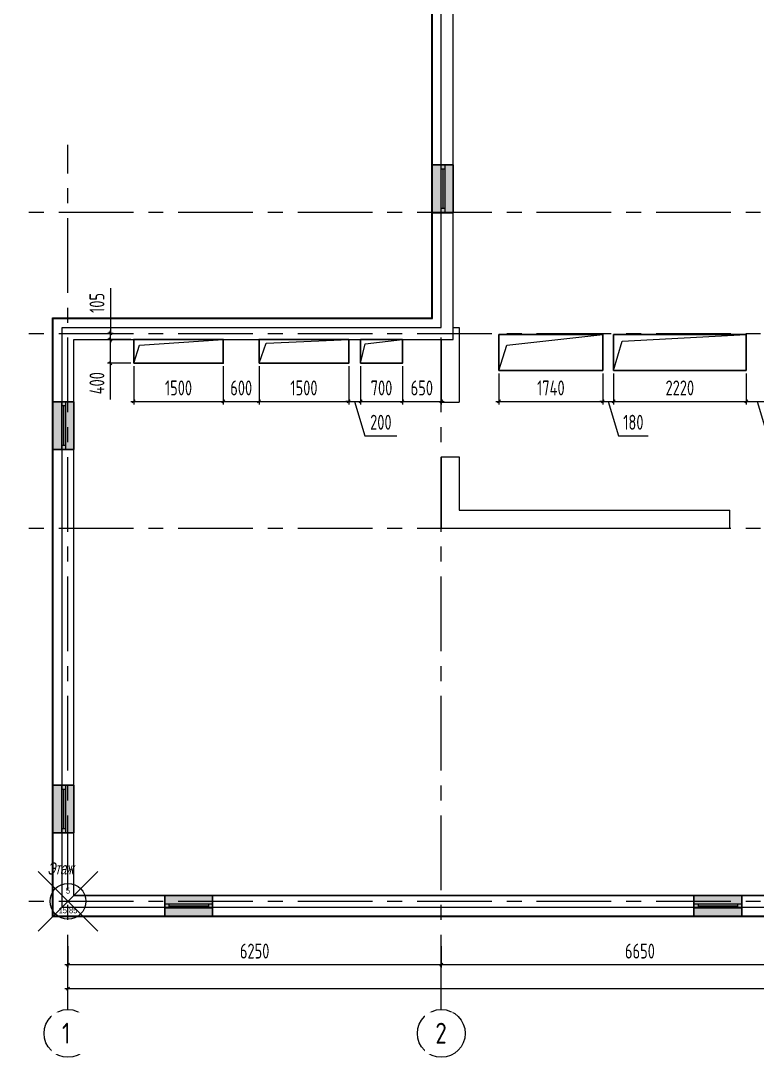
# Model space of a CAD drawing. Header units: millimetres. Extents: x -185251 to 7892985, y -102157 to 319855.
# Drawn here: x -169757 to -157427, y 276508 to 293864 of the extents above; entities that cross this region are included whole.
import ezdxf
from ezdxf.enums import TextEntityAlignment as Align

# ---------------------------------------------------------------- set-up
doc = ezdxf.new("R2010")
doc.units = ezdxf.units.MM
doc.header["$LTSCALE"] = 10
doc.linetypes.add('CENTER', pattern=[2, 1.25, -0.25, 0.25, -0.25])
for name, color, linetype, lineweight in [('013', 7, 'Continuous', 13), ('АР_Оси', 142, 'Continuous', 9), ('АР_Оси размеры', 142, 'Continuous', 9)]:
    doc.layers.add(name, color=color, linetype=linetype, lineweight=lineweight)
doc.layers.add('Aks_реперные_точки', color=7, linetype='Continuous')
doc.layers.add('Архитектура', color=251, linetype='Continuous')
doc.layers.get('0').off()
doc.layers.get('0').freeze()
doc.styles.add('Aks_ВЫНОСКИ', font='ARIALN.TTF', dxfattribs={"width": 0.8, "oblique": 15})
doc.styles.add('ГОСТ 2.304', font='isocpeur.TTF', dxfattribs={"width": 0.7})
doc.dimstyles.new('СПДС', dxfattribs={"dimscale": 100, "dimtxt": 2.5, "dimasz": 0.5, "dimexe": 0.5, "dimexo": 1, "dimgap": 1, "dimtad": 1, "dimdec": 0, "dimrnd": 5, "dimtxsty": 'ГОСТ 2.304', "dimblk": 'OBLIQUE', "dimcen": 2.5, "dimdle": 0.5, "dimadec": 0, "dimazin": 2, "dimtfac": 0.75, "dimtdec": 0, "dimtmove": 1, "dimatfit": 3, "dimfxl": 1, "dimtolj": 1, "dimarcsym": 1})

# ---------------------------------------------------------------- blocks, each defined once
blk = doc.blocks.new('_Oblique')
at = {"color": 0, "linetype": 'ByBlock', "lineweight": -2}
blk.add_line((-0.5, -0.5), (0.5, 0.5), dxfattribs=at)
blk = doc.blocks.new('*D499')
at = {"layer": 'Defpoints', "color": 0, "ltscale": 100, "transparency": 16777216}
for p in [(-168966, 278471), (-162716, 278471), (-162716, 278061)]:
    blk.add_point(p, dxfattribs=at)
at = {"layer": 'АР_Оси размеры', "color": 0, "lineweight": -2, "ltscale": 100, "transparency": 16777216}
for p, q in [((-168966, 278371), (-168966, 278011)), ((-162716, 278371), (-162716, 278011)), ((-169016, 278061), (-162666, 278061))]:
    blk.add_line(p, q, dxfattribs=at)
at = {"layer": 'АР_Оси размеры', "color": 0, "lineweight": -2, "ltscale": 100, "transparency": 16777216, "xscale": 50, "yscale": 50, "zscale": 50, "rotation": 180}
blk.add_blockref('_Oblique', (-168966, 278061), dxfattribs=at)
at = {"layer": 'АР_Оси размеры', "color": 0, "lineweight": -2, "ltscale": 100, "transparency": 16777216, "xscale": 50, "yscale": 50, "zscale": 50}
blk.add_blockref('_Oblique', (-162716, 278061), dxfattribs=at)
at = {"layer": 'АР_Оси размеры', "color": 0, "ltscale": 100, "transparency": 16777216, "insert": (-165841, 278286), "char_height": 250, "attachment_point": 5, "style": 'ГОСТ 2.304'}
blk.add_mtext('\\A1;6250', dxfattribs=at)
blk = doc.blocks.new('*D500')
at = {"layer": 'Defpoints', "color": 0, "ltscale": 100, "transparency": 16777216}
for p in [(-156066, 278884), (-162716, 278471), (-156066, 278061)]:
    blk.add_point(p, dxfattribs=at)
at = {"layer": 'АР_Оси размеры', "color": 0, "lineweight": -2, "ltscale": 100, "transparency": 16777216}
for p, q in [((-156066, 278784), (-156066, 278011)), ((-162716, 278371), (-162716, 278011)), ((-162766, 278061), (-156016, 278061))]:
    blk.add_line(p, q, dxfattribs=at)
at = {"layer": 'АР_Оси размеры', "color": 0, "lineweight": -2, "ltscale": 100, "transparency": 16777216, "xscale": 50, "yscale": 50, "zscale": 50, "rotation": 180}
blk.add_blockref('_Oblique', (-162716, 278061), dxfattribs=at)
at = {"layer": 'АР_Оси размеры', "color": 0, "lineweight": -2, "ltscale": 100, "transparency": 16777216, "xscale": 50, "yscale": 50, "zscale": 50}
blk.add_blockref('_Oblique', (-156066, 278061), dxfattribs=at)
at = {"layer": 'АР_Оси размеры', "color": 0, "ltscale": 100, "transparency": 16777216, "insert": (-159391, 278286), "char_height": 250, "attachment_point": 5, "style": 'ГОСТ 2.304'}
blk.add_mtext('\\A1;6650', dxfattribs=at)
blk = doc.blocks.new('*D511')
at = {"layer": 'Defpoints', "color": 0, "ltscale": 100, "transparency": 16777216}
for p in [(-100551, 277659), (-168966, 277333), (-100551, 277333)]:
    blk.add_point(p, dxfattribs=at)
at = {"layer": 'АР_Оси размеры', "color": 0, "lineweight": -2, "ltscale": 100, "transparency": 16777216}
for p, q in [((-168966, 277433), (-168966, 277709)), ((-100551, 277433), (-100551, 277709)), ((-169016, 277659), (-100501, 277659))]:
    blk.add_line(p, q, dxfattribs=at)
at = {"layer": 'АР_Оси размеры', "color": 0, "lineweight": -2, "ltscale": 100, "transparency": 16777216, "xscale": 50, "yscale": 50, "zscale": 50, "rotation": 180}
blk.add_blockref('_Oblique', (-168966, 277659), dxfattribs=at)
at = {"layer": 'АР_Оси размеры', "color": 0, "lineweight": -2, "ltscale": 100, "transparency": 16777216, "xscale": 50, "yscale": 50, "zscale": 50}
blk.add_blockref('_Oblique', (-100551, 277659), dxfattribs=at)
at = {"layer": 'АР_Оси размеры', "color": 0, "ltscale": 100, "transparency": 16777216, "insert": (-134759, 277884), "char_height": 250, "attachment_point": 5, "style": 'ГОСТ 2.304'}
blk.add_mtext('\\A1;68415', dxfattribs=at)
blk = doc.blocks.new('*U250')
at = {"true_color": 0xffffff}
h = blk.add_hatch(color=7, dxfattribs=at)
h.dxf.hatch_style = 1
h.paths.add_polyline_path([(-800, -140), (0, -140), (0, 220), (-800, 220)])
at = {"lineweight": 30}
for p, q in [((-800, -140), (-800, 220)), ((0, -140), (0, 220))]:
    blk.add_line(p, q, dxfattribs=at)
for p, q in [((0, 220), (-800, 220)), ((-800, 70), (0, 70)), ((-800, 0), (0, 0)), ((-730, 0), (-730, 70)), ((-730, 35), (-70, 35)), ((-70, 0), (-70, 70)), ((-800, -140), (0, -140)), ((-800, -140), (-800, -140)), ((-800, -140), (-800, -140)), ((0, -140), (0, -140)), ((0, -140), (0, -140))]:
    blk.add_line(p, q)
blk = doc.blocks.new('*U259')
at = {"true_color": 0xffffff}
h = blk.add_hatch(color=7, dxfattribs=at)
h.dxf.hatch_style = 1
h.paths.add_polyline_path([(-800, 140), (0, 140), (0, -220), (-800, -220)])
at = {"lineweight": 30}
for p, q in [((-800, 140), (-800, -220)), ((0, 140), (0, -220))]:
    blk.add_line(p, q, dxfattribs=at)
for p, q in [((-800, 140), (0, 140)), ((-800, 140), (-800, 140)), ((-800, 140), (-800, 140)), ((-800, 0), (0, 0)), ((0, 140), (0, 140)), ((0, 140), (0, 140)), ((-800, -70), (0, -70)), ((-730, 0), (-730, -70)), ((-730, -35), (-70, -35)), ((-70, 0), (-70, -70)), ((0, -220), (-800, -220))]:
    blk.add_line(p, q)
blk = doc.blocks.new('*U260')
at = {"true_color": 0xffffff}
h = blk.add_hatch(color=7, dxfattribs=at)
h.dxf.hatch_style = 1
h.paths.add_polyline_path([(-800, 140), (0, 140), (0, -220), (-800, -220)])
at = {"lineweight": 30}
for p, q in [((-800, 140), (-800, -220)), ((0, 140), (0, -220))]:
    blk.add_line(p, q, dxfattribs=at)
for p, q in [((-800, 140), (0, 140)), ((-800, 140), (-800, 140)), ((-800, 140), (-800, 140)), ((-800, 0), (0, 0)), ((0, 140), (0, 140)), ((0, 140), (0, 140)), ((-800, -70), (0, -70)), ((-730, 0), (-730, -70)), ((-730, -35), (-70, -35)), ((-70, 0), (-70, -70)), ((0, -220), (-800, -220))]:
    blk.add_line(p, q)
blk = doc.blocks.new('Aks_Реперная_Точка')
at = {"layer": 'Aks_реперные_точки', "linetype": 'ByBlock'}
for p, q in [((5, 5), (-5, -5)), ((-5, 5), (5, -5))]:
    blk.add_line(p, q, dxfattribs=at)
blk.add_circle((0, 0), 3, dxfattribs=at)
at = {"layer": 'Aks_реперные_точки', "linetype": 'ByBlock', "style": 'Aks_ВЫНОСКИ', "oblique": 15, "width": 0.8}
blk.add_text('Этаж', height=2, dxfattribs=at).set_placement((-3.5, 4.5))
at = {"layer": 'Aks_реперные_точки', "linetype": 'ByBlock', "style": 'Aks_ВЫНОСКИ'}
blk.add_attdef('Floor', text='', height=1, dxfattribs=at).set_placement((0, 1), align=Align.BOTTOM_CENTER)
blk.add_attdef('Elevation', text='', height=1, dxfattribs=at).set_placement((0, -1), align=Align.TOP_CENTER)
blk = doc.blocks.new('*D647')
at = {"layer": 'Defpoints', "color": 0, "ltscale": 100, "transparency": 16777216}
for p in [(-168966, 278471), (-162716, 278471), (-162716, 278061)]:
    blk.add_point(p, dxfattribs=at)
at = {"layer": 'АР_Оси размеры', "color": 0, "lineweight": -2, "ltscale": 100, "transparency": 16777216}
for p, q in [((-168966, 278371), (-168966, 278011)), ((-162716, 278371), (-162716, 278011)), ((-169016, 278061), (-162666, 278061))]:
    blk.add_line(p, q, dxfattribs=at)
at = {"layer": 'АР_Оси размеры', "color": 0, "lineweight": -2, "ltscale": 100, "transparency": 16777216, "xscale": 50, "yscale": 50, "zscale": 50, "rotation": 180}
blk.add_blockref('_Oblique', (-168966, 278061), dxfattribs=at)
at = {"layer": 'АР_Оси размеры', "color": 0, "lineweight": -2, "ltscale": 100, "transparency": 16777216, "xscale": 50, "yscale": 50, "zscale": 50}
blk.add_blockref('_Oblique', (-162716, 278061), dxfattribs=at)
at = {"layer": 'АР_Оси размеры', "color": 0, "ltscale": 100, "transparency": 16777216, "insert": (-165841, 278286), "char_height": 250, "attachment_point": 5, "style": 'ГОСТ 2.304'}
blk.add_mtext('\\A1;6250', dxfattribs=at)
blk = doc.blocks.new('*D648')
at = {"layer": 'Defpoints', "color": 0, "ltscale": 100, "transparency": 16777216}
for p in [(-156066, 278884), (-162716, 278471), (-156066, 278061)]:
    blk.add_point(p, dxfattribs=at)
at = {"layer": 'АР_Оси размеры', "color": 0, "lineweight": -2, "ltscale": 100, "transparency": 16777216}
for p, q in [((-156066, 278784), (-156066, 278011)), ((-162716, 278371), (-162716, 278011)), ((-162766, 278061), (-156016, 278061))]:
    blk.add_line(p, q, dxfattribs=at)
at = {"layer": 'АР_Оси размеры', "color": 0, "lineweight": -2, "ltscale": 100, "transparency": 16777216, "xscale": 50, "yscale": 50, "zscale": 50, "rotation": 180}
blk.add_blockref('_Oblique', (-162716, 278061), dxfattribs=at)
at = {"layer": 'АР_Оси размеры', "color": 0, "lineweight": -2, "ltscale": 100, "transparency": 16777216, "xscale": 50, "yscale": 50, "zscale": 50}
blk.add_blockref('_Oblique', (-156066, 278061), dxfattribs=at)
at = {"layer": 'АР_Оси размеры', "color": 0, "ltscale": 100, "transparency": 16777216, "insert": (-159391, 278286), "char_height": 250, "attachment_point": 5, "style": 'ГОСТ 2.304'}
blk.add_mtext('\\A1;6650', dxfattribs=at)
blk = doc.blocks.new('*D514')
at = {"layer": 'Defpoints', "color": 0, "ltscale": 100, "transparency": 16777216}
for p in [(-100551, 277659), (-168966, 277333), (-100551, 277333)]:
    blk.add_point(p, dxfattribs=at)
at = {"layer": 'АР_Оси размеры', "color": 0, "lineweight": -2, "ltscale": 100, "transparency": 16777216}
for p, q in [((-168966, 277433), (-168966, 277709)), ((-100551, 277433), (-100551, 277709)), ((-169016, 277659), (-100501, 277659))]:
    blk.add_line(p, q, dxfattribs=at)
at = {"layer": 'АР_Оси размеры', "color": 0, "lineweight": -2, "ltscale": 100, "transparency": 16777216, "xscale": 50, "yscale": 50, "zscale": 50, "rotation": 180}
blk.add_blockref('_Oblique', (-168966, 277659), dxfattribs=at)
at = {"layer": 'АР_Оси размеры', "color": 0, "lineweight": -2, "ltscale": 100, "transparency": 16777216, "xscale": 50, "yscale": 50, "zscale": 50}
blk.add_blockref('_Oblique', (-100551, 277659), dxfattribs=at)
at = {"layer": 'АР_Оси размеры', "color": 0, "ltscale": 100, "transparency": 16777216, "insert": (-134759, 277884), "char_height": 250, "attachment_point": 5, "style": 'ГОСТ 2.304'}
blk.add_mtext('\\A1;68415', dxfattribs=at)
blk = doc.blocks.new('*D542')
at = {"layer": '013', "color": 0, "linetype": 'ByBlock', "lineweight": -2, "transparency": 16777216}
for p, q in [((-167866, 288078), (-167866, 287441)), ((-166366, 288078), (-166366, 287441)), ((-167916, 287491), (-166316, 287491))]:
    blk.add_line(p, q, dxfattribs=at)
at = {"layer": 'Defpoints', "color": 0, "linetype": 'ByBlock', "transparency": 16777216}
for p in [(-167866, 288128), (-166366, 288128), (-166366, 287491)]:
    blk.add_point(p, dxfattribs=at)
at = {"layer": '013', "color": 0, "linetype": 'ByBlock', "lineweight": -2, "transparency": 16777216, "xscale": 50, "yscale": 50, "zscale": 50, "rotation": 180}
blk.add_blockref('_Oblique', (-167866, 287491), dxfattribs=at)
at = {"layer": '013', "color": 0, "linetype": 'ByBlock', "lineweight": -2, "transparency": 16777216, "xscale": 50, "yscale": 50, "zscale": 50}
blk.add_blockref('_Oblique', (-166366, 287491), dxfattribs=at)
at = {"layer": '013', "color": 0, "linetype": 'ByBlock', "transparency": 16777216, "insert": (-167116, 287716), "char_height": 250, "attachment_point": 5, "style": 'ГОСТ 2.304'}
blk.add_mtext('\\A1;1500', dxfattribs=at)
blk = doc.blocks.new('*D543')
at = {"layer": '013', "color": 0, "linetype": 'ByBlock', "lineweight": -2, "transparency": 16777216}
for p, q in [((-167916, 288528), (-168306, 288528)), ((-168256, 288078), (-168256, 288578)), ((-167916, 288128), (-168306, 288128)), ((-168256, 287520), (-168256, 288128))]:
    blk.add_line(p, q, dxfattribs=at)
at = {"layer": 'Defpoints', "color": 0, "linetype": 'ByBlock', "transparency": 16777216}
for p in [(-168256, 288528), (-167866, 288528), (-167866, 288128)]:
    blk.add_point(p, dxfattribs=at)
at = {"layer": '013', "color": 0, "linetype": 'ByBlock', "lineweight": -2, "transparency": 16777216, "xscale": 50, "yscale": 50, "zscale": 50}
for p, rotation in [((-168256, 288528), 90), ((-168256, 288128), 270)]:
    blk.add_blockref('_Oblique', p, dxfattribs=dict(at, rotation=rotation))
at = {"layer": '013', "color": 0, "linetype": 'ByBlock', "transparency": 16777216, "insert": (-168481, 287795), "char_height": 250, "attachment_point": 5, "rotation": 90, "style": 'ГОСТ 2.304'}
blk.add_mtext('\\A1;400', dxfattribs=at)
blk = doc.blocks.new('*D544')
at = {"layer": '013', "color": 0, "linetype": 'ByBlock', "lineweight": -2, "transparency": 16777216}
for p, q in [((-165766, 288078), (-165766, 287441)), ((-164266, 288078), (-164266, 287441)), ((-165816, 287491), (-164216, 287491))]:
    blk.add_line(p, q, dxfattribs=at)
at = {"layer": 'Defpoints', "color": 0, "linetype": 'ByBlock', "transparency": 16777216}
for p in [(-165766, 288128), (-164266, 288128), (-164266, 287491)]:
    blk.add_point(p, dxfattribs=at)
at = {"layer": '013', "color": 0, "linetype": 'ByBlock', "lineweight": -2, "transparency": 16777216, "xscale": 50, "yscale": 50, "zscale": 50, "rotation": 180}
blk.add_blockref('_Oblique', (-165766, 287491), dxfattribs=at)
at = {"layer": '013', "color": 0, "linetype": 'ByBlock', "lineweight": -2, "transparency": 16777216, "xscale": 50, "yscale": 50, "zscale": 50}
blk.add_blockref('_Oblique', (-164266, 287491), dxfattribs=at)
at = {"layer": '013', "color": 0, "linetype": 'ByBlock', "transparency": 16777216, "insert": (-165016, 287716), "char_height": 250, "attachment_point": 5, "style": 'ГОСТ 2.304'}
blk.add_mtext('\\A1;1500', dxfattribs=at)
blk = doc.blocks.new('*D545')
at = {"layer": '013', "color": 0, "linetype": 'ByBlock', "lineweight": -2, "transparency": 16777216}
for p, q in [((-164067, 288078), (-164067, 287441)), ((-163367, 288078), (-163367, 287441)), ((-164117, 287491), (-163317, 287491))]:
    blk.add_line(p, q, dxfattribs=at)
at = {"layer": 'Defpoints', "color": 0, "linetype": 'ByBlock', "transparency": 16777216}
for p in [(-164067, 288128), (-163367, 288128), (-163367, 287491)]:
    blk.add_point(p, dxfattribs=at)
at = {"layer": '013', "color": 0, "linetype": 'ByBlock', "lineweight": -2, "transparency": 16777216, "xscale": 50, "yscale": 50, "zscale": 50, "rotation": 180}
blk.add_blockref('_Oblique', (-164067, 287491), dxfattribs=at)
at = {"layer": '013', "color": 0, "linetype": 'ByBlock', "lineweight": -2, "transparency": 16777216, "xscale": 50, "yscale": 50, "zscale": 50}
blk.add_blockref('_Oblique', (-163367, 287491), dxfattribs=at)
at = {"layer": '013', "color": 0, "linetype": 'ByBlock', "transparency": 16777216, "insert": (-163717, 287716), "char_height": 250, "attachment_point": 5, "style": 'ГОСТ 2.304'}
blk.add_mtext('\\A1;700', dxfattribs=at)
blk = doc.blocks.new('*D547')
at = {"layer": '013', "color": 0, "linetype": 'ByBlock', "lineweight": -2, "transparency": 16777216}
for p, q in [((-161752, 287959), (-161752, 287441)), ((-160012, 287959), (-160012, 287441)), ((-161802, 287491), (-159962, 287491))]:
    blk.add_line(p, q, dxfattribs=at)
at = {"layer": 'Defpoints', "color": 0, "linetype": 'ByBlock', "transparency": 16777216}
for p in [(-161752, 288009), (-160012, 288009), (-160012, 287491)]:
    blk.add_point(p, dxfattribs=at)
at = {"layer": '013', "color": 0, "linetype": 'ByBlock', "lineweight": -2, "transparency": 16777216, "xscale": 50, "yscale": 50, "zscale": 50, "rotation": 180}
blk.add_blockref('_Oblique', (-161752, 287491), dxfattribs=at)
at = {"layer": '013', "color": 0, "linetype": 'ByBlock', "lineweight": -2, "transparency": 16777216, "xscale": 50, "yscale": 50, "zscale": 50}
blk.add_blockref('_Oblique', (-160012, 287491), dxfattribs=at)
at = {"layer": '013', "color": 0, "linetype": 'ByBlock', "transparency": 16777216, "insert": (-160882, 287716), "char_height": 250, "attachment_point": 5, "style": 'ГОСТ 2.304'}
blk.add_mtext('\\A1;1740', dxfattribs=at)
blk = doc.blocks.new('*D548')
at = {"layer": '013', "color": 0, "linetype": 'ByBlock', "lineweight": -2, "transparency": 16777216}
for p, q in [((-160012, 287959), (-160012, 287441)), ((-159833, 287959), (-159833, 287441)), ((-160012, 287491), (-160062, 287491)), ((-160012, 287491), (-159833, 287491)), ((-160012, 287491), (-159833, 287491)), ((-159923, 287491), (-159750, 286916)), ((-159833, 287491), (-159783, 287491)), ((-159750, 286916), (-159253, 286916))]:
    blk.add_line(p, q, dxfattribs=at)
at = {"layer": 'Defpoints', "color": 0, "linetype": 'ByBlock', "transparency": 16777216}
for p in [(-160012, 288009), (-159833, 288009), (-159833, 287491)]:
    blk.add_point(p, dxfattribs=at)
at = {"layer": '013', "color": 0, "linetype": 'ByBlock', "lineweight": -2, "transparency": 16777216, "xscale": 50, "yscale": 50, "zscale": 50}
blk.add_blockref('_Oblique', (-160012, 287491), dxfattribs=at)
at = {"layer": '013', "color": 0, "linetype": 'ByBlock', "lineweight": -2, "transparency": 16777216, "xscale": 50, "yscale": 50, "zscale": 50, "rotation": 180}
blk.add_blockref('_Oblique', (-159833, 287491), dxfattribs=at)
at = {"layer": '013', "color": 0, "linetype": 'ByBlock', "transparency": 16777216, "insert": (-159501, 287141), "char_height": 250, "attachment_point": 5, "style": 'ГОСТ 2.304'}
blk.add_mtext('\\A1;180', dxfattribs=at)
blk = doc.blocks.new('*D549')
at = {"layer": '013', "color": 0, "linetype": 'ByBlock', "lineweight": -2, "transparency": 16777216}
for p, q in [((-159833, 287959), (-159833, 287441)), ((-157612, 287959), (-157612, 287441)), ((-159883, 287491), (-157562, 287491))]:
    blk.add_line(p, q, dxfattribs=at)
at = {"layer": 'Defpoints', "color": 0, "linetype": 'ByBlock', "transparency": 16777216}
for p in [(-159833, 288009), (-157612, 288009), (-157612, 287491)]:
    blk.add_point(p, dxfattribs=at)
at = {"layer": '013', "color": 0, "linetype": 'ByBlock', "lineweight": -2, "transparency": 16777216, "xscale": 50, "yscale": 50, "zscale": 50, "rotation": 180}
blk.add_blockref('_Oblique', (-159833, 287491), dxfattribs=at)
at = {"layer": '013', "color": 0, "linetype": 'ByBlock', "lineweight": -2, "transparency": 16777216, "xscale": 50, "yscale": 50, "zscale": 50}
blk.add_blockref('_Oblique', (-157612, 287491), dxfattribs=at)
at = {"layer": '013', "color": 0, "linetype": 'ByBlock', "transparency": 16777216, "insert": (-158723, 287716), "char_height": 250, "attachment_point": 5, "style": 'ГОСТ 2.304'}
blk.add_mtext('\\A1;2220', dxfattribs=at)
blk = doc.blocks.new('*D806')
at = {"layer": '013', "color": 0, "linetype": 'ByBlock', "lineweight": -2, "transparency": 16777216}
for p, q in [((-166366, 288028), (-166366, 287441)), ((-165766, 288028), (-165766, 287441)), ((-166416, 287491), (-165716, 287491))]:
    blk.add_line(p, q, dxfattribs=at)
at = {"layer": 'Defpoints', "color": 0, "linetype": 'ByBlock', "transparency": 16777216}
for p in [(-166366, 288128), (-165766, 288128), (-165766, 287491)]:
    blk.add_point(p, dxfattribs=at)
at = {"layer": '013', "color": 0, "linetype": 'ByBlock', "lineweight": -2, "transparency": 16777216, "xscale": 50, "yscale": 50, "zscale": 50, "rotation": 180}
blk.add_blockref('_Oblique', (-166366, 287491), dxfattribs=at)
at = {"layer": '013', "color": 0, "linetype": 'ByBlock', "lineweight": -2, "transparency": 16777216, "xscale": 50, "yscale": 50, "zscale": 50}
blk.add_blockref('_Oblique', (-165766, 287491), dxfattribs=at)
at = {"layer": '013', "color": 0, "linetype": 'ByBlock', "transparency": 16777216, "insert": (-166066, 287716), "char_height": 250, "attachment_point": 5, "style": 'ГОСТ 2.304'}
blk.add_mtext('\\A1;600', dxfattribs=at)
blk = doc.blocks.new('*D807')
at = {"layer": '013', "color": 0, "linetype": 'ByBlock', "lineweight": -2, "transparency": 16777216}
for p, q in [((-168256, 289388), (-168256, 288629)), ((-168256, 288629), (-168256, 288679)), ((-168211, 288629), (-168306, 288629)), ((-167966, 288526), (-168306, 288526)), ((-168256, 288526), (-168256, 288629)), ((-168256, 288526), (-168256, 288629)), ((-168256, 288526), (-168256, 288476))]:
    blk.add_line(p, q, dxfattribs=at)
at = {"layer": 'Defpoints', "color": 0, "linetype": 'ByBlock', "transparency": 16777216}
for p in [(-168256, 288629), (-168111, 288629), (-167866, 288526)]:
    blk.add_point(p, dxfattribs=at)
at = {"layer": '013', "color": 0, "linetype": 'ByBlock', "lineweight": -2, "transparency": 16777216, "xscale": 50, "yscale": 50, "zscale": 50}
for p, rotation in [((-168256, 288629), 270), ((-168256, 288526), 90)]:
    blk.add_blockref('_Oblique', p, dxfattribs=dict(at, rotation=rotation))
at = {"layer": '013', "color": 0, "linetype": 'ByBlock', "transparency": 16777216, "insert": (-168481, 289139), "char_height": 250, "attachment_point": 5, "rotation": 90, "style": 'ГОСТ 2.304'}
blk.add_mtext('\\A1;105', dxfattribs=at)
blk = doc.blocks.new('*D808')
at = {"layer": '013', "color": 0, "linetype": 'ByBlock', "lineweight": -2, "transparency": 16777216}
for p, q in [((-164266, 288028), (-164266, 287441)), ((-164067, 288028), (-164067, 287441)), ((-164266, 287491), (-164316, 287491)), ((-164266, 287491), (-164067, 287491)), ((-164266, 287491), (-164067, 287491)), ((-164167, 287491), (-163994, 286916)), ((-164067, 287491), (-164017, 287491)), ((-163994, 286916), (-163462, 286916))]:
    blk.add_line(p, q, dxfattribs=at)
at = {"layer": 'Defpoints', "color": 0, "linetype": 'ByBlock', "transparency": 16777216}
for p in [(-164266, 288128), (-164067, 288128), (-164067, 287491)]:
    blk.add_point(p, dxfattribs=at)
at = {"layer": '013', "color": 0, "linetype": 'ByBlock', "lineweight": -2, "transparency": 16777216, "xscale": 50, "yscale": 50, "zscale": 50}
blk.add_blockref('_Oblique', (-164266, 287491), dxfattribs=at)
at = {"layer": '013', "color": 0, "linetype": 'ByBlock', "lineweight": -2, "transparency": 16777216, "xscale": 50, "yscale": 50, "zscale": 50, "rotation": 180}
blk.add_blockref('_Oblique', (-164067, 287491), dxfattribs=at)
at = {"layer": '013', "color": 0, "linetype": 'ByBlock', "transparency": 16777216, "insert": (-163728, 287141), "char_height": 250, "attachment_point": 5, "style": 'ГОСТ 2.304'}
blk.add_mtext('\\A1;200', dxfattribs=at)
blk = doc.blocks.new('*D809')
at = {"layer": '013', "color": 0, "linetype": 'ByBlock', "lineweight": -2, "transparency": 16777216}
for p, q in [((-163367, 288028), (-163367, 287441)), ((-162716, 287744), (-162716, 287441)), ((-163417, 287491), (-162666, 287491))]:
    blk.add_line(p, q, dxfattribs=at)
at = {"layer": 'Defpoints', "color": 0, "linetype": 'ByBlock', "transparency": 16777216}
for p in [(-163367, 288128), (-162716, 287844), (-162716, 287491)]:
    blk.add_point(p, dxfattribs=at)
at = {"layer": '013', "color": 0, "linetype": 'ByBlock', "lineweight": -2, "transparency": 16777216, "xscale": 50, "yscale": 50, "zscale": 50, "rotation": 180}
blk.add_blockref('_Oblique', (-163367, 287491), dxfattribs=at)
at = {"layer": '013', "color": 0, "linetype": 'ByBlock', "lineweight": -2, "transparency": 16777216, "xscale": 50, "yscale": 50, "zscale": 50}
blk.add_blockref('_Oblique', (-162716, 287491), dxfattribs=at)
at = {"layer": '013', "color": 0, "linetype": 'ByBlock', "transparency": 16777216, "insert": (-163042, 287716), "char_height": 250, "attachment_point": 5, "style": 'ГОСТ 2.304'}
blk.add_mtext('\\A1;650', dxfattribs=at)
blk = doc.blocks.new('*D810')
at = {"layer": '013', "color": 0, "linetype": 'ByBlock', "lineweight": -2, "transparency": 16777216}
for p, q in [((-157612, 287909), (-157612, 287441)), ((-157241, 287909), (-157241, 287441)), ((-157662, 287491), (-157191, 287491)), ((-157427, 287491), (-157254, 286916)), ((-157254, 286916), (-156722, 286916))]:
    blk.add_line(p, q, dxfattribs=at)
at = {"layer": 'Defpoints', "color": 0, "linetype": 'ByBlock', "transparency": 16777216}
for p in [(-157612, 288009), (-157241, 288009), (-157241, 287491)]:
    blk.add_point(p, dxfattribs=at)
at = {"layer": '013', "color": 0, "linetype": 'ByBlock', "lineweight": -2, "transparency": 16777216, "xscale": 50, "yscale": 50, "zscale": 50, "rotation": 180}
blk.add_blockref('_Oblique', (-157612, 287491), dxfattribs=at)
at = {"layer": '013', "color": 0, "linetype": 'ByBlock', "lineweight": -2, "transparency": 16777216, "xscale": 50, "yscale": 50, "zscale": 50}
blk.add_blockref('_Oblique', (-157241, 287491), dxfattribs=at)
at = {"layer": '013', "color": 0, "linetype": 'ByBlock', "transparency": 16777216, "insert": (-156988, 287141), "char_height": 250, "attachment_point": 5, "style": 'ГОСТ 2.304'}
blk.add_mtext('\\A1;370', dxfattribs=at)

msp = doc.modelspace()

# ---------------------------------------------------------------- linework, layer by layer
at = {"layer": '013', "color": 1, "linetype": 'ByBlock', "lineweight": 30}
for points in [[(-167866, 288128.2), (-166366, 288128.2), (-166366, 288528.2), (-167866, 288528.2)], [(-165766, 288128.2), (-164266, 288128.2), (-164266, 288528.2), (-165766, 288528.2)], [(-164067.4, 288128.2), (-163367.4, 288128.2), (-163367.4, 288528.2), (-164067.4, 288528.2)], [(-160012.1, 288009.3), (-161752, 288009.3), (-161752, 288609.3), (-160012.1, 288609.3)], [(-157612.1, 288009.3), (-159833.2, 288009.3), (-159833.2, 288609.3), (-157612.1, 288609.3)]]:
    msp.add_lwpolyline(points, close=True, dxfattribs=at)
at = {"layer": '013', "color": 1, "linetype": 'ByBlock'}
for points in [[(-167866, 288128.2), (-167767.7, 288429.8), (-166366, 288528.2)], [(-165766, 288128.2), (-165649.3, 288466.7), (-164266, 288528.2)], [(-164067.4, 288128.2), (-163990.5, 288455.4), (-163367.4, 288528.2)], [(-161752, 288009.3), (-161618, 288430.9), (-160012.1, 288609.3)], [(-159833.2, 288009.3), (-159686.7, 288497.3), (-157612.1, 288609.3)]]:
    msp.add_lwpolyline(points, dxfattribs=at)
at = {"layer": 'АР_Оси', "linetype": 'CENTER', "ltscale": 100}
for p, q in [((-162716, 277308), (-162716, 311192)), ((-168966, 277308), (-168966, 291786.2)), ((-173120, 290659.3), (-97932.6, 290659.3)), ((-173120, 288629.3), (-97932.6, 288629.3)), ((-173120, 285369.3), (-97932.6, 285369.3)), ((-173120, 279119.3), (-97932.6, 279119.3))]:
    msp.add_line(p, q, dxfattribs=at)
at = {"layer": 'АР_Оси', "ltscale": 0.5}
for centre in [(-168966, 276908), (-162716, 276908)]:
    msp.add_circle(centre, 400, dxfattribs=at)
at = {"layer": 'Архитектура', "lineweight": 25, "transparency": 33554684}
for p, q in [((-162876, 288889.3), (-162876, 306759.3)), ((-162866, 288879.3), (-162866, 306749.3)), ((-162716, 288729.3), (-162716, 306599.3)), ((-162516, 288729.3), (-162516, 306399.3)), ((-169226.4, 288889.3), (-162876, 288889.3)), ((-169216.4, 288879.3), (-162866, 288879.3)), ((-169066, 279019.3), (-169066, 288729.3)), ((-169066, 288729.3), (-162716, 288729.3)), ((-162516, 288729.3), (-162416, 288729.3)), ((-162416, 288729.3), (-162416, 287479.3)), ((-168866, 279219.3), (-168866, 288529.3)), ((-168866, 288529.3), (-162716, 288529.3)), ((-162716, 288529.3), (-162716, 287479.3)), ((-162716, 287479.3), (-162416, 287479.3)), ((-162716, 286559.3), (-162716, 285369.3)), ((-162716, 286559.3), (-162416, 286559.3)), ((-162416, 286559.3), (-162416, 285669.3)), ((-162416, 285669.3), (-159602.1, 285669.3)), ((-159771, 285669.3), (-157886, 285669.3)), ((-157886, 285369.3), (-157886, 285669.3)), ((-162716, 285369.3), (-159602.1, 285369.3)), ((-159771, 285369.3), (-157886, 285369.3)), ((-168866, 279219.3), (-156166, 279219.3)), ((-169066, 279019.3), (-155966, 279019.3))]:
    msp.add_line(p, q, dxfattribs=at)
for points in [[(-148046, 285569.3), (-156166, 285569.3), (-156165.8, 279219.3), (-168866, 279219.3), (-168866.4, 288529.3), (-162516, 288529.3), (-162516, 306399.3), (-151801, 306399.3), (-151801, 310264.3), (-117601, 310264.3)], [(-169226, 278859.3), (-169226.4, 288889.3)], [(-169216, 278869.3), (-169216.4, 288879.3)], [(-155806, 278859.3), (-169226, 278859.3)], [(-155816, 278869.3), (-169216, 278869.3)]]:
    msp.add_lwpolyline(points, dxfattribs=at)

# ---------------------------------------------------------------- block references
at = {"layer": 'Aks_реперные_точки', "linetype": 'ByBlock', "xscale": 100, "yscale": 100, "zscale": 100}
msp.add_blockref('Aks_Реперная_Точка', (-168966, 279119.3), dxfattribs=at).add_auto_attribs({'Floor': '5', 'Elevation': '15.85'})
at = {"layer": 'Архитектура', "lineweight": 25, "transparency": 33554684, "rotation": 270}
for name, p in [('*U259', (-162656, 290649.3)), ('*U260', (-169006.1, 286684.3)), ('*U259', (-169006, 280264.3))]:
    msp.add_blockref(name, p, dxfattribs=at)
at = {"layer": 'Архитектура', "lineweight": 25, "transparency": 33554684, "xscale": -1, "rotation": 180}
for p in [(-166546, 279079.3), (-157686, 279079.3)]:
    msp.add_blockref('*U250', p, dxfattribs=at)

# ---------------------------------------------------------------- dimensions: what is measured, and where the dimension line sits
at = {"layer": '013', "color": 1, "linetype": 'ByBlock'}
dim = msp.add_linear_dim(base=(-168256.3, 288629.3), p1=(-167866, 288525.7), p2=(-168110.6, 288629.3), angle=90, dimstyle='СПДС', dxfattribs=at)
dim.commit()
dim.dimension.update_dxf_attribs({"geometry": '*D807', "text_midpoint": (-168368.7, 289139.4), "dimtype": 160})
dim = msp.add_linear_dim(base=(-168256.3, 288528.2), p1=(-167866, 288128.2), p2=(-167866, 288528.2), angle=90, dimstyle='СПДС', override={"dimexo": 0.5}, dxfattribs=at)
dim.commit()
dim.dimension.update_dxf_attribs({"geometry": '*D543', "text_midpoint": (-168259.6, 287794.9), "dimtype": 160})
for base, p1, p2, picture, middle in [((-166366, 287490.5), (-167866, 288128.2), (-166366, 288128.2), '*D542', (-167116, 287715.5)), ((-164266, 287490.5), (-165766, 288128.2), (-164266, 288128.2), '*D544', (-165016, 287715.5)), ((-163367.4, 287490.5), (-164067.4, 288128.2), (-163367.4, 288128.2), '*D545', (-163717.4, 287715.5)), ((-160012.1, 287490.5), (-161752, 288009.3), (-160012.1, 288009.3), '*D547', (-160882, 287715.5)), ((-159833.2, 287490.9), (-160012.1, 288009.3), (-159833.2, 288009.3), '*D548', (-159650.2, 287140.9)), ((-157612.1, 287490.9), (-159833.2, 288009.3), (-157612.1, 288009.3), '*D549', (-158722.7, 287715.9))]:
    dim = msp.add_linear_dim(base=base, p1=p1, p2=p2, dimstyle='СПДС', override={"dimexo": 0.5}, dxfattribs=at)
    dim.commit()
    dim.dimension.update_dxf_attribs({"geometry": picture, "text_midpoint": middle})
for base, p1, p2, picture, middle in [((-165766, 287490.5), (-166366, 288128.2), (-165766, 288128.2), '*D806', (-166066, 287715.5)), ((-164067.4, 287490.5), (-164266, 288128.2), (-164067.4, 288128.2), '*D808', (-163894.2, 287140.5)), ((-162716, 287490.5), (-163367.4, 288128.2), (-162716, 287844.2), '*D809', (-163041.7, 287715.5)), ((-157241, 287490.9), (-157612.1, 288009.3), (-157241, 288009.3), '*D810', (-157154.1, 287140.9))]:
    dim = msp.add_linear_dim(base=base, p1=p1, p2=p2, dimstyle='СПДС', dxfattribs=at)
    dim.commit()
    dim.dimension.update_dxf_attribs({"geometry": picture, "text_midpoint": middle})
at = {"layer": 'АР_Оси размеры', "ltscale": 100}
for base, p1, p2, picture, middle in [((-156066, 278060.7), (-162716, 278470.6), (-156066, 278884.5), '*D500', (-159391, 278285.7)), ((-156066, 278060.7), (-162716, 278470.6), (-156066, 278884.5), '*D648', (-159391, 278285.7)), ((-162716, 278060.7), (-168966, 278470.6), (-162716, 278470.6), '*D499', (-165841, 278285.7)), ((-162716, 278060.7), (-168966, 278470.6), (-162716, 278470.6), '*D647', (-165841, 278285.7)), ((-100551, 277658.6), (-168966, 277333), (-100551, 277333), '*D511', (-134758.5, 277883.6))]:
    dim = msp.add_linear_dim(base=base, p1=p1, p2=p2, dimstyle='СПДС', dxfattribs=at)
    dim.commit()
    dim.dimension.update_dxf_attribs({"geometry": picture, "text_midpoint": middle})

# ---------------------------------------------------------------- next in the draw order: texts
at = {"layer": 'АР_Оси', "insert": (-169065.8, 277085.8), "char_height": 350, "attachment_point": 1, "line_spacing_factor": 1.149209, "style": 'ГОСТ 2.304', "bg_fill": 2}
msp.add_mtext('{\\W0.8;1}', dxfattribs=at)
at = {"layer": 'АР_Оси', "insert": (-162815.8, 277085.8), "char_height": 350, "width": 114.629, "attachment_point": 1, "line_spacing_factor": 1.149209, "style": 'ГОСТ 2.304', "bg_fill": 2}
msp.add_mtext('{\\W0.8;2}', dxfattribs=at)

# ---------------------------------------------------------------- next in the draw order: dimensions: what is measured, and where the dimension line sits
at = {"layer": 'АР_Оси размеры', "ltscale": 100}
dim = msp.add_linear_dim(base=(-100551, 277658.6), p1=(-168966, 277333), p2=(-100551, 277333), dimstyle='СПДС', dxfattribs=at)
dim.commit()
dim.dimension.update_dxf_attribs({"geometry": '*D514', "text_midpoint": (-134758.5, 277883.6)})

doc.saveas('drawing.dxf')
